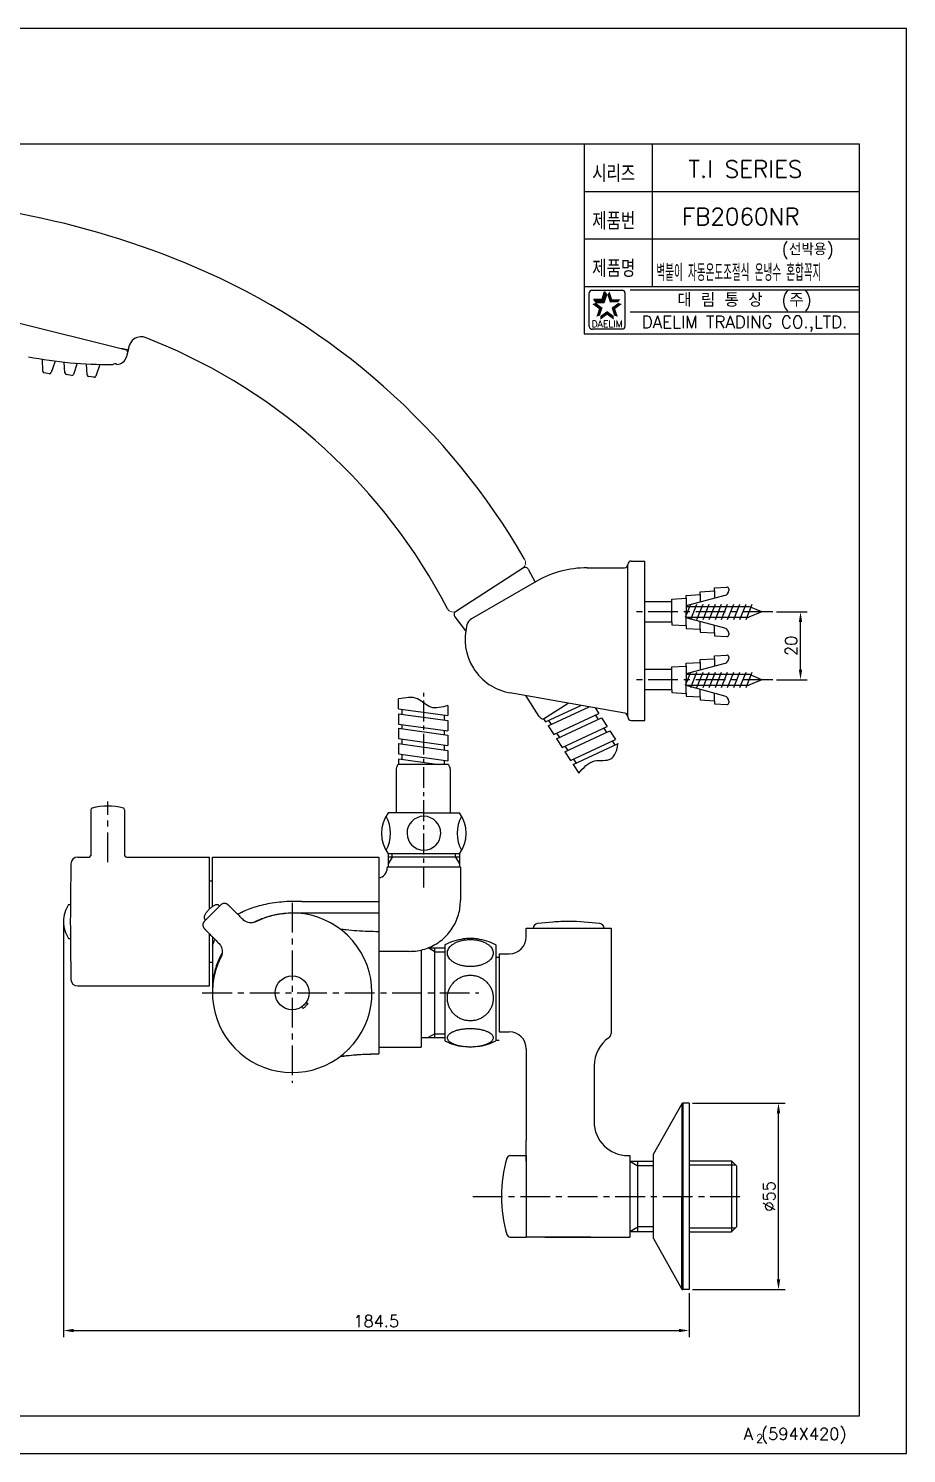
# Model space of a CAD drawing. Extents: x 0 to 594, y 0 to 420.
# Drawn here: x 335.2 to 594, y 0 to 420 of the extents above; entities that cross this region are included whole.
import ezdxf
from ezdxf.enums import TextEntityAlignment as Align

# ---------------------------------------------------------------- set-up
doc = ezdxf.new("R2010")
doc.units = 0
doc.header["$LTSCALE"] = 7
doc.header["$MEASUREMENT"] = 0
doc.linetypes.add('CENTER', pattern=[2, 1.25, -0.25, 0.25, -0.25])
doc.layers.get('0').update_dxf_attribs({"color": 2, "linetype": 'CONTINUOUS'})
doc.layers.get('DEFPOINTS').update_dxf_attribs({"linetype": 'CONTINUOUS'})
for name, color, linetype in [('CL', 1, 'CENTER'), ('D', 2, 'CONTINUOUS'), ('DWG', 7, 'CONTINUOUS')]:
    doc.layers.add(name, color=color, linetype=linetype)
doc.styles.add('GHS', font='romans', dxfattribs={"bigfont": 'ghs'})
doc.styles.add('ROMANS', font='romans')

msp = doc.modelspace()

# ---------------------------------------------------------------- linework, layer by layer
at = {"color": 4}
for p, q in [((31, 386), (580, 386)), ((580, 386), (580, 11)), ((580, 11), (31, 11))]:
    msp.add_line(p, q, dxfattribs=at)
at = {"color": 7}
for p, q in [((499, 386), (499, 330)), ((519, 386), (519, 344)), ((499, 372), (580, 372)), ((499, 358), (580, 358)), ((499, 344), (580, 344)), ((499, 330), (580, 330)), ((529.91, 86.29), (542.41, 86.29)), ((542.41, 86.29), (543.91, 84.79)), ((529.91, 65.29), (542.41, 65.29)), ((543.91, 66.79), (542.41, 65.29))]:
    msp.add_line(p, q, dxfattribs=at)
at = {"color": 2, "linetype": 'Continuous'}
for p, q in [((500.48, 332.13), (500.48, 342.13)), ((501.23, 342.88), (510.23, 342.88)), ((510.98, 342.13), (510.98, 332.13)), ((512.5, 343), (580, 343)), ((512.5, 336.5), (580, 336.5)), ((510.23, 331.38), (501.48, 331.38)), ((454.91, 147.89), (457.91, 147.89)), ((454.91, 123.69), (457.91, 123.69)), ((529.91, 85.09), (543.61, 85.09)), ((529.91, 66.49), (543.61, 66.49))]:
    msp.add_line(p, q, dxfattribs=at)
at = {"color": 2}
for p, q in [((504.24, 340.18), (504.99, 342.49)), ((504.9, 339.27), (505.65, 341.57)), ((505.65, 341.57), (504.99, 342.49)), ((501.81, 340.18), (504.24, 340.18)), ((502.48, 339.27), (501.81, 340.18)), ((502.48, 339.27), (504.9, 339.27))]:
    msp.add_line(p, q, dxfattribs=at)
at = {"color": 7, "linetype": 'Continuous'}
for p, q in [((441.23, 176.79), (441.23, 172.79)), ((462.19, 176.79), (441.23, 176.79)), ((462.19, 176.79), (462.19, 172.79)), ((389.41, 175.79), (438.41, 175.79)), ((389.41, 161.21), (389.41, 175.79)), ((438.41, 175.79), (438.41, 117.79)), ((440.91, 172.79), (440.91, 172.59)), ((462.51, 172.79), (440.91, 172.79)), ((462.19, 175.79), (441.23, 175.79)), ((462.51, 172.79), (462.51, 162.99)), ((391.27, 161.54), (391.48, 161.32)), ((391.27, 161.54), (391.3, 161.5)), ((391.48, 161.32), (391.3, 161.5)), ((387.2, 157.41), (387.17, 157.43)), ((387.38, 157.22), (387.17, 157.43)), ((387.38, 157.22), (387.2, 157.41)), ((389.41, 152.24), (389.41, 137.04)), ((447.51, 147.99), (438.41, 147.99)), ((450.91, 148.38), (450.91, 119.79)), ((452.95, 149.01), (457.91, 149.01)), ((454.91, 122.57), (454.91, 149.01)), ((457.91, 149.92), (457.91, 121.66)), ((472.91, 149.92), (472.91, 121.66)), ((416.14, 131.14), (415.67, 131.62)), ((417.56, 132.56), (417.08, 133.03)), ((450.91, 122.57), (457.91, 122.57)), ((438.41, 119.79), (450.91, 119.79)), ((472.91, 121.79), (473.91, 121.79)), ((542.41, 86.29), (542.41, 65.29)), ((543.91, 84.79), (543.91, 66.79))]:
    msp.add_line(p, q, dxfattribs=at)
msp.add_lwpolyline([(594, 0), (594, 420), (0, 420), (0, 0)], close=True)
msp.add_circle((412.91, 135.79), 5, dxfattribs=at)
at = {"color": 2, "linetype": 'Continuous'}
for centre, radius, start, end in [((501.23, 342.13), 0.75, 90, 180), ((510.23, 342.13), 0.75, 0, 90), ((501.35, 332.26), 0.884, 188.1301, 278.1301), ((510.23, 332.13), 0.75, 270, 0)]:
    msp.add_arc(centre, radius, start, end, dxfattribs=at)
at = {"color": 7, "linetype": 'Continuous'}
for centre, radius, start, end in [((437.91, 172.59), 3, 279.594, 0), ((412.91, 135.79), 23.51, 153.3974, 116.6028), ((465.41, 135.79), 16, 97.5338, 117.9532), ((465.41, 135.79), 16, 62.0473, 82.4662), ((465.41, 135.79), 16, 242.0468, 262.4662), ((465.41, 135.79), 16, 277.5338, 297.9527)]:
    msp.add_arc(centre, radius, start, end, dxfattribs=at)
for points in [[(391.27, 161.54), (391.23, 161.57), (391.04, 161.69), (390.81, 161.75), (390.55, 161.75), (390.28, 161.68), (389.97, 161.55), (389.62, 161.35), (389.25, 161.1), (388.89, 160.81), (388.54, 160.49), (388.21, 160.15), (387.89, 159.8), (387.6, 159.44), (387.35, 159.08), (387.15, 158.72), (387.02, 158.42), (386.95, 158.15), (386.95, 157.89), (387.01, 157.66), (387.14, 157.47), (387.17, 157.43)], [(391.86, 161.7), (391.08, 160.92), (390.2, 160.05), (389.43, 159.27)], [(391.3, 161.5), (391.44, 161.28)], [(395.07, 160.66), (394.97, 160.76), (394.8, 160.92), (394.65, 161.07), (394.51, 161.2), (394.39, 161.32), (394.28, 161.43), (394.19, 161.52), (394.11, 161.59), (394.04, 161.65), (393.98, 161.71), (393.91, 161.76), (393.83, 161.83), (393.71, 161.91), (393.52, 162.01), (393.3, 162.08), (393.06, 162.13), (392.8, 162.13), (392.53, 162.08), (392.26, 161.98), (392.01, 161.83), (391.86, 161.7)], [(392.01, 161.83), (391.86, 161.7)], [(393.86, 161.8), (393.83, 161.83), (393.71, 161.91), (393.52, 162.01), (393.3, 162.08), (393.06, 162.13), (392.8, 162.13), (392.53, 162.08), (392.26, 161.98), (392.01, 161.83)], [(395.07, 160.66), (394.97, 160.76), (394.8, 160.92), (394.65, 161.07), (394.51, 161.2), (394.39, 161.32), (394.28, 161.43), (394.19, 161.52), (394.11, 161.59), (394.04, 161.65), (393.98, 161.71), (393.91, 161.76), (393.86, 161.8)], [(398.42, 157.35), (397.33, 158.43), (396.16, 159.59), (395.07, 160.66)], [(415.79, 162.71), (419.34, 162.69), (423.07, 162.68), (427.1, 162.68)], [(427.1, 162.68), (430.83, 162.67), (434.6, 162.68), (438.41, 162.69)], [(447.51, 147.99), (449.3, 148.1), (451.44, 148.51), (453.51, 149.24), (455.44, 150.26), (457.21, 151.54), (458.77, 153.08), (460.09, 154.82), (461.14, 156.73), (461.91, 158.78), (462.37, 160.92), (462.51, 162.99)], [(387, 156.84), (386.89, 156.71), (386.74, 156.48), (386.64, 156.23), (386.58, 155.98), (386.57, 155.74), (386.59, 155.51), (386.65, 155.29), (386.73, 155.1), (386.82, 154.95), (386.9, 154.83), (386.96, 154.76), (387.02, 154.69), (387.08, 154.62), (387.16, 154.54), (387.25, 154.45), (387.35, 154.34), (387.47, 154.21), (387.61, 154.07), (387.76, 153.92), (387.93, 153.75), (388.04, 153.63)], [(386.89, 156.71), (386.74, 156.48), (386.64, 156.23), (386.58, 155.98), (386.57, 155.74), (386.59, 155.51), (386.65, 155.29), (386.73, 155.1), (386.82, 154.95), (386.88, 154.87)], [(386.95, 156.78), (386.89, 156.71)], [(387, 156.84), (386.95, 156.78)], [(389.43, 159.27), (388.65, 158.5), (387.78, 157.62), (387, 156.84)], [(387.42, 157.26), (387.2, 157.41)], [(402.38, 156.81), (401.8, 156.57), (401.06, 156.43), (400.31, 156.44), (399.59, 156.61), (398.92, 156.94), (398.42, 157.35)], [(438.41, 159.24), (431.11, 159.22), (424.08, 159.23), (417.31, 159.25)], [(386.88, 154.87), (386.9, 154.83), (386.96, 154.76), (387.02, 154.69), (387.08, 154.62), (387.16, 154.54), (387.25, 154.45), (387.35, 154.34), (387.47, 154.21), (387.61, 154.07), (387.76, 153.92), (387.93, 153.75), (388.04, 153.63)], [(388.04, 153.63), (389.11, 152.55), (390.27, 151.37), (391.36, 150.28)], [(465.41, 143.51), (464.26, 143.57), (463.14, 143.74), (462.09, 144.03), (461.14, 144.41), (460.32, 144.87), (459.67, 145.4), (459.17, 145.96), (458.84, 146.56), (458.67, 147.18), (458.67, 147.82), (458.84, 148.44), (459.17, 149.04), (459.67, 149.61), (460.32, 150.13), (461.14, 150.59), (462.09, 150.98), (463.14, 151.26), (464.26, 151.43), (465.41, 151.49)], [(465.41, 151.79), (464.26, 151.75), (463.31, 151.65)], [(467.51, 151.65), (466.56, 151.75), (465.41, 151.79)], [(465.41, 151.49), (466.56, 151.43), (467.68, 151.26), (468.73, 150.98), (469.68, 150.59), (470.5, 150.13), (471.16, 149.61), (471.65, 149.04), (471.98, 148.44), (472.15, 147.82), (472.15, 147.18), (471.98, 146.56), (471.65, 145.96), (471.16, 145.4), (470.5, 144.87), (469.68, 144.41), (468.73, 144.03), (467.68, 143.74), (466.56, 143.57), (465.41, 143.51)], [(391.36, 150.28), (391.76, 149.78), (392.09, 149.11), (392.26, 148.39), (392.27, 147.64), (392.13, 146.9), (391.89, 146.32)], [(391.46, 150.17), (391.48, 150.15)], [(391.48, 150.15), (391.59, 150.01)], [(391.59, 150.01), (391.63, 149.97)], [(389.41, 140.72), (389.41, 140.24), (389.41, 139.34), (389.41, 138.75)], [(389.48, 138.74), (389.47, 138.52), (389.41, 137.04)], [(389.73, 140.65), (389.63, 140.01), (389.48, 138.74)], [(465.41, 127.52), (464.26, 127.61), (463.14, 127.91), (462.09, 128.38), (461.14, 129.03), (460.32, 129.81), (459.67, 130.69), (459.17, 131.64), (458.84, 132.66), (458.67, 133.71), (458.67, 134.77), (458.84, 135.83), (459.17, 136.84), (459.67, 137.79), (460.32, 138.67), (461.14, 139.45), (462.09, 140.1), (463.14, 140.58), (464.26, 140.87), (465.41, 140.97)], [(465.41, 140.97), (466.56, 140.87), (467.68, 140.58), (468.73, 140.1), (469.68, 139.45), (470.5, 138.67), (471.16, 137.79), (471.65, 136.84), (471.98, 135.83), (472.15, 134.77), (472.15, 133.71), (471.98, 132.66), (471.65, 131.64), (471.16, 130.69), (470.5, 129.81), (469.68, 129.03), (468.73, 128.38), (467.68, 127.91), (466.56, 127.61), (465.41, 127.52)], [(417.56, 132.56), (416.86, 131.85), (416.14, 131.14)], [(463.31, 119.93), (463.14, 119.95), (462.09, 120.14), (461.14, 120.41), (460.32, 120.73), (459.67, 121.08), (459.17, 121.47), (458.84, 121.88), (458.67, 122.31), (458.67, 122.75), (458.84, 123.17), (459.17, 123.59), (459.67, 123.97), (460.32, 124.33), (461.14, 124.65), (462.09, 124.91), (463.14, 125.11), (464.26, 125.23), (465.41, 125.27)], [(465.41, 125.27), (466.56, 125.23), (467.68, 125.11), (468.73, 124.91), (469.68, 124.65), (470.5, 124.33), (471.16, 123.97), (471.65, 123.59), (471.98, 123.17), (472.15, 122.75), (472.15, 122.31), (471.98, 121.88), (471.65, 121.47), (471.16, 121.08), (470.5, 120.73), (469.68, 120.41), (468.73, 120.14), (467.68, 119.95), (467.51, 119.93)], [(429.65, 119.29), (429.92, 119.36)], [(465.41, 119.79), (464.26, 119.83), (463.31, 119.93)], [(467.51, 119.93), (466.56, 119.83), (465.41, 119.79)]]:
    msp.add_spline(points, degree=3, dxfattribs=at)
for points, knots in [([(415.79, 162.71), (414.79, 162.72), (412.8, 162.74), (409.87, 162.58), (407.06, 162.24), (404.46, 161.74), (402.08, 161.1), (399.97, 160.37), (398.25, 159.62), (397.26, 159.1), (396.87, 158.88)], [0, 0, 0, 0, 2.999178, 5.981348, 8.797691, 11.468286, 13.927262, 16.164667, 18.194335, 19.526325, 19.526325, 19.526325, 19.526325]), ([(417.31, 159.25), (416.61, 159.26), (415.15, 159.28), (412.91, 159.29), (410.61, 159.14), (408.38, 158.82), (406.29, 158.35), (404.36, 157.75), (402.83, 157.12), (401.95, 156.69), (401.66, 156.54)], [0, 0, 0, 0, 2.093364, 4.378042, 6.730309, 9.016746, 11.128778, 13.136561, 15.087376, 16.068365, 16.068365, 16.068365, 16.068365]), ([(389.41, 149.73), (389.58, 150.16), (389.81, 150.76), (390.08, 151.34), (390.16, 151.49)], [0, 0, 0, 0, 1.397018, 1.912917, 1.912917, 1.912917, 1.912917]), ([(438.41, 153.79), (437.34, 153.8), (435.19, 153.82), (431.98, 154), (429.3, 154.25), (427.68, 154.44), (427.14, 154.51)], [0, 0, 0, 0, 3.218712, 6.433445, 9.649372, 11.30478, 11.30478, 11.30478, 11.30478]), ([(392.27, 147.6), (391.94, 147.02), (391.16, 145.52), (390.27, 143.2), (389.9, 141.43), (389.73, 140.65)], [7.388716, 7.388716, 7.388716, 7.388716, 9.380059, 12.439528, 14.811295, 14.811295, 14.811295, 14.811295]), ([(427.06, 117.01), (427.76, 117.11), (429.96, 117.39), (433.75, 117.71), (436.83, 117.76), (438.41, 117.79)], [1.763906, 1.763906, 1.763906, 1.763906, 3.904234, 8.418837, 13.154459, 13.154459, 13.154459, 13.154459]), ([(427.14, 117.07), (427.68, 117.14), (429.3, 117.33), (431.98, 117.57), (435.2, 117.76), (437.34, 117.78), (438.41, 117.79)], [3.726326, 3.726326, 3.726326, 3.726326, 5.37959, 8.599383, 11.814144, 15.031262, 15.031262, 15.031262, 15.031262])]:
    msp.add_open_spline(points, degree=3, knots=knots, dxfattribs=at)
msp.add_open_spline([(389.4, 137.04), (389.41, 136.85), (389.41, 136.66), (389.41, 136.46)], degree=3, dxfattribs=at)
at = {"color": 2}
for points in [[(504.24, 340.18), (504.9, 339.27), (504.99, 342.49), (505.65, 341.57)], [(506.47, 342.49), (505.8, 341.57), (507.22, 340.18), (506.55, 339.27)], [(503.32, 337.35), (504.4, 337.7), (501.36, 338.78), (502.43, 339.13)], [(501.81, 340.18), (502.48, 339.27), (504.24, 340.18), (504.9, 339.27)], [(502.57, 335.05), (503.65, 335.4), (503.32, 337.35), (504.4, 337.7)], [(505.73, 335.6), (505.73, 336.73), (503.77, 334.18), (503.77, 335.31)], [(507.69, 334.18), (507.69, 335.31), (505.73, 335.6), (505.73, 336.73)], [(507.22, 340.18), (506.55, 339.27), (509.64, 340.18), (508.98, 339.27)], [(510.1, 338.78), (509.02, 339.13), (508.14, 337.35), (507.06, 337.7)], [(508.14, 337.35), (507.06, 337.7), (508.89, 335.05), (507.81, 335.4)]]:
    msp.add_solid(points, dxfattribs=at)
at = {"layer": 'CL'}
for p, q in [((554.63, 248.05), (513.53, 248.05)), ((554.63, 228.05), (513.53, 228.05)), ((358.51, 174.27), (358.51, 192.14)), ((412.91, 162.29), (412.91, 109.29)), ((386.41, 135.79), (467.91, 135.79)), ((466.16, 75.79), (545.72, 75.79))]:
    msp.add_line(p, q, dxfattribs=at)
at = {"layer": 'CL', "ltscale": 0.7}
msp.add_line((451.71, 166.79), (451.71, 224.2), dxfattribs=at)
at = {"layer": 'D', "ltscale": 0.7}
for p, q in [((555.63, 248.05), (564.75, 248.05)), ((562.75, 231.05), (562.75, 245.05)), ((555.63, 228.05), (564.75, 228.05)), ((442.36, 175.79), (442.36, 176.79)), ((461.06, 175.79), (461.06, 176.79)), ((442.36, 175.79), (441.23, 173.84)), ((461.06, 175.79), (462.19, 173.84)), ((345.48, 155.79), (345.48, 34.25)), ((454.91, 147.89), (452.97, 149.01)), ((454.91, 123.69), (452.97, 122.57)), ((527.8, 48.44), (527.82, 103.18)), ((528.05, 103.29), (528.06, 48.29)), ((530.91, 103.29), (558.26, 103.29)), ((556.26, 51.29), (556.26, 100.29)), ((529.91, 47.29), (529.91, 34.25)), ((530.91, 48.29), (558.26, 48.29)), ((348.48, 36.25), (526.91, 36.25))]:
    msp.add_line(p, q, dxfattribs=at)
at = {"layer": 'D', "color": 7}
msp.add_line((529.91, 103.29), (529.91, 48.29), dxfattribs=at)
at = {"layer": 'D'}
for p, q in [((512.41, 86.14), (514.75, 84.79)), ((519.41, 84.79), (514.75, 84.79)), ((512.41, 65.44), (514.75, 66.79)), ((519.41, 66.79), (514.75, 66.79))]:
    msp.add_line(p, q, dxfattribs=at)
at = {"layer": 'D', "ltscale": 0.7}
msp.add_spline([(458.78, 220.51), (453.8, 219.93), (449.82, 222.42), (444.28, 222.39)], degree=3, dxfattribs=at)
at = {"layer": 'D'}
msp.add_spline([(497.39, 200.51), (501.99, 204.12), (506.84, 204.71), (509.02, 209.22)], degree=3, dxfattribs=at)
at = {"layer": 'D', "ltscale": 0.7}
for points in [[(562.25, 245.05), (563.25, 245.05), (562.75, 248.05)], [(562.25, 231.05), (563.25, 231.05), (562.75, 228.05)], [(555.76, 100.29), (556.76, 100.29), (556.26, 103.29)], [(555.76, 51.29), (556.76, 51.29), (556.26, 48.29)], [(348.48, 36.75), (348.48, 35.75), (345.48, 36.25)], [(526.91, 36.75), (526.91, 35.75), (529.91, 36.25)]]:
    msp.add_solid(points, dxfattribs=at)
at = {"layer": 'DEFPOINTS', "color": 0, "linetype": 'ByBlock'}
msp.add_point((529.91, 103.29), dxfattribs=at)
msp.add_point((529.91, 103.29), dxfattribs=at)
at = {"layer": 'DWG'}
for p, q in [((330.55, 333.66), (364.01, 325.32)), ((372.25, 327.88), (369.84, 328.86)), ((364.51, 325.19), (362.57, 325.68)), ((364.15, 323.74), (364.03, 323.25)), ((364.51, 325.19), (364.15, 323.74)), ((364.78, 326.29), (364.51, 325.19)), ((364.51, 325.19), (364.72, 326.01)), ((339.36, 319.04), (339.25, 322.52)), ((343.05, 321.98), (341.87, 318.59)), ((345.91, 318.48), (345.73, 321.67)), ((349.55, 321.32), (348.42, 318.07)), ((352.47, 317.93), (352.29, 321.15)), ((356.19, 321), (354.99, 317.55)), ((341.3, 318.26), (339.76, 318.56)), ((347.86, 317.74), (346.32, 318.01)), ((354.44, 317.22), (352.89, 317.46)), ((499.87, 261.05), (510.83, 261.05)), ((511.83, 217.05), (511.83, 262.05)), ((512.83, 263.05), (516.83, 263.05)), ((516.83, 216.05), (516.83, 263.05)), ((484.87, 257.03), (465.8, 246.02)), ((511.01, 218.2), (477.04, 224.23)), ((485.72, 217.25), (481.75, 223.39)), ((444.28, 219.52), (444.28, 222.39)), ((444.28, 219.52), (458.78, 217.48)), ((445.28, 217.9), (445.28, 219.38)), ((458.78, 220.51), (458.78, 217.48)), ((487.03, 216.53), (494.23, 221.18)), ((487.57, 215.68), (497.97, 220.51)), ((488.38, 214.44), (500.49, 220.07)), ((502.2, 219.76), (503.3, 218.06)), ((444.28, 218.04), (444.28, 215.01)), ((444.28, 218.04), (458.78, 216)), ((444.28, 215.01), (458.78, 212.97)), ((445.28, 213.64), (445.28, 214.87)), ((457.78, 216.14), (457.78, 217.62)), ((458.78, 216), (458.78, 212.97)), ((487.03, 216.53), (487.57, 215.68)), ((488.38, 214.44), (490.02, 211.9)), ((489.31, 214.84), (488.49, 216.11)), ((490.02, 211.9), (503.3, 218.06)), ((490.84, 210.63), (504.13, 216.79)), ((492.49, 208.08), (505.77, 214.25)), ((503.21, 216.37), (502.39, 217.64)), ((504.13, 216.79), (505.77, 214.25)), ((511.83, 217.21), (511.83, 217.05)), ((512.83, 216.05), (516.83, 216.05)), ((444.28, 213.78), (444.28, 210.75)), ((444.28, 213.78), (458.78, 211.74)), ((444.28, 210.75), (458.78, 208.71)), ((445.28, 209.13), (445.28, 210.61)), ((457.78, 211.86), (457.78, 213.11)), ((458.78, 211.74), (458.78, 208.71)), ((490.84, 210.63), (492.49, 208.08)), ((491.76, 211.05), (490.94, 212.32)), ((493.29, 206.84), (506.58, 213)), ((494.94, 204.3), (508.22, 210.46)), ((505.68, 212.55), (504.86, 213.82)), ((506.58, 213), (508.22, 210.46)), ((508.13, 208.76), (507.3, 210.04)), ((444.28, 209.27), (444.28, 206.24)), ((444.28, 209.27), (458.78, 207.23)), ((444.28, 206.24), (458.78, 204.2)), ((445.28, 204.62), (445.28, 206.1)), ((457.78, 207.37), (457.78, 208.85)), ((458.78, 207.23), (458.78, 204.2)), ((493.29, 206.84), (494.94, 204.3)), ((494.23, 207.24), (493.41, 208.51)), ((495.74, 203.05), (509.02, 209.22)), ((443.59, 201.77), (443.59, 188.79)), ((444.28, 204.62), (444.28, 203.09)), ((458.78, 203.09), (444.28, 203.09)), ((444.33, 204.75), (456.16, 203.09)), ((457.78, 203.09), (457.78, 204.34)), ((459.49, 201.77), (459.49, 188.79)), ((495.74, 203.05), (497.39, 200.51)), ((496.68, 203.45), (495.86, 204.72)), ((353.51, 189.76), (353.51, 176.29)), ((363.51, 189.76), (363.51, 176.29)), ((451.71, 188.79), (441.23, 188.79)), ((451.71, 188.79), (462.04, 188.79)), ((451.71, 188.79), (462.19, 188.79)), ((349.68, 175.79), (353.01, 175.79)), ((364.01, 175.79), (388.51, 175.79)), ((388.51, 160.46), (388.51, 175.79)), ((388.51, 168.79), (389.41, 168.79)), ((346.98, 161.79), (347.52, 161.79)), ((346.98, 151.79), (347.52, 151.79)), ((347.51, 152.79), (347.51, 152.98)), ((388.51, 137.79), (388.51, 153.15)), ((481.91, 154.79), (506.91, 154.79)), ((481.91, 152.29), (481.91, 154.79)), ((506.91, 154.79), (506.91, 151.79)), ((506.91, 154.79), (506.91, 151.79)), ((506.91, 154.79), (506.91, 123.78)), ((473.91, 147.29), (473.91, 124.29)), ((473.91, 147.29), (476.91, 147.29)), ((388.51, 144.79), (389.41, 144.79)), ((472.91, 146.29), (473.91, 146.29)), ((349.68, 137.79), (388.51, 137.79)), ((472.91, 125.29), (472.91, 121.97)), ((473.91, 124.29), (476.91, 124.29)), ((481.91, 119.29), (481.91, 92.29)), ((501.91, 114.29), (501.91, 97.79)), ((519.41, 88.26), (527.82, 103.18)), ((529.91, 103.29), (528.05, 103.29)), ((481.91, 87.29), (481.91, 92.29)), ((519.41, 63.32), (519.41, 88.26)), ((477.15, 87.79), (481.91, 87.79)), ((481.91, 87.79), (481.91, 63.79)), ((481.91, 86.19), (481.91, 87.29)), ((481.91, 86.79), (481.91, 86.19)), ((511.91, 87.79), (512.41, 87.79)), ((512.41, 87.79), (512.41, 63.79)), ((512.41, 86.14), (519.41, 86.14)), ((514.75, 65.44), (514.75, 86.14)), ((477.15, 63.79), (481.91, 63.79)), ((500.91, 63.79), (481.91, 63.79)), ((487.41, 63.79), (512.41, 63.79)), ((512.41, 65.44), (519.41, 65.44)), ((519.41, 63.32), (527.8, 48.44)), ((529.91, 48.29), (528.06, 48.29))]:
    msp.add_line(p, q, dxfattribs=at)
at = {"layer": 'DWG', "color": 7}
for p, q in [((481.06, 261.02), (461.06, 248.08)), ((480.93, 260.94), (481.06, 261.02)), ((482.49, 260.66), (484.53, 256.83)), ((460.81, 246.63), (464.03, 242.46))]:
    msp.add_line(p, q, dxfattribs=at)
at = {"layer": 'DWG', "lineweight": 0}
for p, q in [((480.79, 260.85), (480.17, 260.45)), ((461.45, 248.33), (461.95, 248.66))]:
    msp.add_line(p, q, dxfattribs=at)
at = {"layer": 'DWG', "color": 2}
for p, q in [((524.84, 251.85), (529.02, 252.09)), ((529.02, 252.9), (533.21, 253.14)), ((529.02, 252.09), (529.02, 252.9)), ((540.47, 252.88), (529.02, 249.79)), ((529.02, 252.09), (529.02, 248.05)), ((533.21, 254.01), (537.39, 254.24)), ((533.21, 253.14), (533.21, 254.01)), ((533.21, 253.14), (533.21, 250.92)), ((537.39, 255.14), (541.05, 255.34)), ((537.39, 254.24), (537.39, 255.14)), ((537.39, 254.24), (537.39, 252.05)), ((541.58, 254.84), (541.58, 254.33)), ((524.84, 251.05), (516.84, 251.05)), ((524.84, 251.05), (524.84, 251.85)), ((524.84, 245.05), (524.84, 251.05)), ((528.86, 246.45), (530.41, 250.3)), ((529.02, 249.65), (547.5, 249.65)), ((529.02, 244.02), (529.02, 248.05)), ((530.41, 245.8), (532.22, 250.3)), ((532.22, 245.8), (534.03, 250.3)), ((534.03, 245.8), (535.84, 250.3)), ((535.84, 245.8), (537.65, 250.3)), ((537.65, 245.8), (539.46, 250.3)), ((539.46, 245.8), (541.27, 250.3)), ((541.27, 245.8), (543.08, 250.3)), ((543.08, 245.8), (544.89, 250.3)), ((544.89, 245.8), (546.7, 250.3)), ((546.7, 245.8), (548.51, 250.3)), ((551.37, 248.07), (547.5, 249.65)), ((551.37, 248.07), (547.52, 246.45)), ((524.84, 245.05), (516.84, 245.05)), ((524.84, 245.05), (524.84, 244.25)), ((524.84, 244.25), (529.02, 244.02)), ((529.02, 246.45), (547.5, 246.45)), ((540.47, 243.22), (529.02, 246.32)), ((529.02, 244.02), (529.02, 243.2)), ((533.21, 242.97), (533.21, 245.19)), ((537.39, 241.86), (537.39, 244.06)), ((529.02, 243.2), (533.21, 242.97)), ((533.21, 242.97), (533.21, 242.1)), ((533.21, 242.1), (537.39, 241.86)), ((537.39, 241.86), (537.39, 240.97)), ((537.39, 240.97), (541.05, 240.76)), ((541.58, 241.78), (541.58, 241.26)), ((537.39, 235.14), (541.05, 235.34)), ((524.84, 231.05), (516.84, 231.05)), ((524.84, 231.85), (529.02, 232.09)), ((524.84, 231.05), (524.84, 231.85)), ((524.84, 225.05), (524.84, 231.05)), ((529.02, 232.9), (533.21, 233.14)), ((529.02, 232.09), (529.02, 232.9)), ((540.47, 232.88), (529.02, 229.79)), ((529.02, 232.09), (529.02, 228.05)), ((533.21, 234.01), (537.39, 234.24)), ((533.21, 233.14), (533.21, 234.01)), ((533.21, 233.14), (533.21, 230.92)), ((537.39, 234.24), (537.39, 235.14)), ((537.39, 234.24), (537.39, 232.05)), ((541.58, 234.84), (541.58, 234.33)), ((528.86, 226.45), (530.41, 230.3)), ((529.02, 229.65), (547.5, 229.65)), ((529.02, 224.02), (529.02, 228.05)), ((530.41, 225.8), (532.22, 230.3)), ((532.22, 225.8), (534.03, 230.3)), ((534.03, 225.8), (535.84, 230.3)), ((535.84, 225.8), (537.65, 230.3)), ((537.65, 225.8), (539.46, 230.3)), ((539.46, 225.8), (541.27, 230.3)), ((541.27, 225.8), (543.08, 230.3)), ((543.08, 225.8), (544.89, 230.3)), ((544.89, 225.8), (546.7, 230.3)), ((546.7, 225.8), (548.51, 230.3)), ((551.37, 228.07), (547.5, 229.65)), ((551.37, 228.07), (547.52, 226.45)), ((524.84, 225.05), (516.84, 225.05)), ((524.84, 225.05), (524.84, 224.25)), ((524.84, 224.25), (529.02, 224.02)), ((529.02, 226.45), (547.5, 226.45)), ((540.47, 223.22), (529.02, 226.32)), ((529.02, 224.02), (529.02, 223.2)), ((529.02, 223.2), (533.21, 222.97)), ((533.21, 222.97), (533.21, 225.19)), ((533.21, 222.97), (533.21, 222.1)), ((537.39, 221.86), (537.39, 224.06)), ((533.21, 222.1), (537.39, 221.86)), ((537.39, 221.86), (537.39, 220.97)), ((537.39, 220.97), (541.05, 220.76)), ((541.58, 221.78), (541.58, 221.26))]:
    msp.add_line(p, q, dxfattribs=at)
at = {"layer": 'DWG'}
for points in [[(365.76, 328.02), (365.33, 327.5), (365, 326.92), (364.78, 326.29)], [(367.17, 328.92), (366.66, 328.69), (366.18, 328.39), (365.76, 328.02)], [(369.84, 328.86), (368.96, 329.1), (368.05, 329.12), (367.17, 328.92)]]:
    msp.add_lwpolyline(points, dxfattribs=at)
for centre, radius, start, end in [((286.2, 119.7), 250, 66.9173, 79.2876), ((304.04, 161.28), 204.75, 29.9658, 66.9494), ((308.53, 171.35), 169, 27.3353, 67.8503), ((363.9, 324.83), 0.5, 346, 76), ((359.13, 448.3), 127.34, 259.1519, 270.2962), ((359.85, 321.66), 0.7, 265.5305, 304.8436), ((360.65, 320.51), 0.7, 41.5333, 124.8436), ((361.12, 323.98), 3, 270.914, 346), ((339.86, 319.05), 0.5, 181.7016, 259), ((341.39, 318.75), 0.5, 259, 340.7867), ((346.41, 318.51), 0.5, 183.2326, 260), ((347.95, 318.23), 0.5, 260, 340.8478), ((352.97, 317.96), 0.5, 183.2326, 261), ((354.52, 317.71), 0.5, 261, 340.8478), ((499.87, 231.05), 30, 90.0016, 120), ((510.83, 262.05), 1, 270, 0), ((512.83, 262.05), 1, 90, 180), ((479.84, 239.98), 16, 164.6775, 259.9291), ((467.3, 243.42), 3, 120, 164.6775), ((487.01, 218.03), 1.5, 211.1676, 270.7), ((510.83, 217.21), 1, 0, 79.9291), ((512.83, 217.05), 1, 180, 270), ((445.08, 201.82), 1.5, 122.2, 181.7324), ((457.98, 201.82), 1.5, 358.2676, 57.8), ((354.01, 189.76), 0.5, 103.3424, 180), ((358.51, 170.79), 20, 76.6576, 103.3424), ((363.01, 189.76), 0.5, 0, 76.6576), ((449.23, 182.79), 10, 143.1301, 216.8699), ((431.91, 182.79), 10, 330, 30), ((451.77, 182.81), 5.02, 91.3434, 269.3641), ((451.66, 182.81), 5.02, 270.6359, 88.6566), ((471.51, 182.79), 10, 150, 210), ((454.19, 182.79), 10, 323.1301, 36.8699), ((1147.5, 156.74), 800, 178.77569, 179.99638), ((349.68, 173.79), 2, 90, 178.7757), ((353.01, 176.29), 0.5, 270, 0), ((364.01, 176.29), 0.5, 180, 270), ((354.56, 156.79), 9.08, 146.6015, 180), ((354.56, 156.79), 9.08, 180, 213.3985), ((1147.5, 156.84), 800, 180.00362, 181.22431), ((485.41, 154.7), 1.5, 97.5497, 176.4142), ((494.41, 86.79), 70, 90, 97.5497), ((494.41, 86.79), 70, 90, 93.828), ((494.41, 86.79), 70, 82.4503, 90), ((503.41, 154.7), 1.5, 3.5858, 82.4503), ((476.91, 152.29), 5, 270, 0), ((349.68, 139.79), 2, 181.2243, 270), ((476.91, 119.29), 5, 0, 90), ((511.91, 114.29), 10, 124.4173, 180), ((505.41, 123.78), 1.5, 304.4173, 0), ((528.05, 102.99), 0.3, 90, 141.009), ((511.91, 97.79), 10, 180, 270), ((514.57, 75.79), 40, 163.6173, 196.3827), ((477.15, 86.79), 1, 90, 163.6173), ((477.15, 64.79), 1, 196.3827, 270), ((528.06, 48.59), 0.3, 209.4051, 270)]:
    msp.add_arc(centre, radius, start, end, dxfattribs=at)
at = {"layer": 'DWG', "lineweight": 0}
for centre, start, end in [((479.7, 262.53), 302.9, 30.6437), ((460.36, 250.01), 211.9297, 302.9)]:
    msp.add_arc(centre, 2, start, end, dxfattribs=at)
at = {"layer": 'DWG', "color": 7}
for centre, start, end in [((481.61, 260.18), 28.1364, 122.9), ((461.6, 247.24), 122.9, 217.6636)]:
    msp.add_arc(centre, 1, start, end, dxfattribs=at)
at = {"layer": 'DWG', "color": 2}
for centre, radius, start, end in [((540.08, 254.33), 1.5, 285.1204, 0), ((541.08, 254.84), 0.5, 0, 93.2249), ((540.08, 241.78), 1.5, 0, 74.8796), ((541.08, 241.26), 0.5, 266.7751, 0), ((541.08, 234.84), 0.5, 0, 93.2249), ((540.08, 234.33), 1.5, 285.1204, 0), ((540.08, 221.78), 1.5, 0, 74.8796), ((541.08, 221.26), 0.5, 266.7751, 0)]:
    msp.add_arc(centre, radius, start, end, dxfattribs=at)

# ---------------------------------------------------------------- texts
at = {"color": 7, "style": 'GHS'}
for s, p in [('T.I SERIES', (546.51, 378.58)), ('FB2060NR', (545.19, 364.58))]:
    msp.add_text(s, height=5, dxfattribs=at).set_placement(p, align=Align.MIDDLE)
at = {"style": 'GHS'}
msp.add_text('(선박용)', height=3.5, dxfattribs=at).set_placement((557.2, 353.18))
at = {"style": 'GHS', "width": 0.45}
msp.add_text('벽붙이 자동온도조절식 온냉수 혼합꼭지', height=5, dxfattribs=at).set_placement((520.29, 345.56))
at = {"color": 7, "linetype": 'Continuous'}
for s, height, style, p in [('대 림 통 상  (주)', 4, 'GHS', (546.26, 339.7)), ('DAELIM TRADING CO.,LTD.', 3.6, 'ROMANS', (546.26, 332.93))]:
    msp.add_text(s, height=height, dxfattribs=dict(at, style=style)).set_placement(p, align=Align.MIDDLE)
at = {"color": 2, "linetype": 'Continuous', "style": 'ROMANS'}
msp.add_text('DAELIM', height=2, dxfattribs=at).set_placement((505.73, 331.93), align=Align.CENTER)
at = {"color": 7, "style": 'GHS'}
for s, height, p in [('A (594X420)', 3.5, (546.01, 4.03)), ('2', 2.5, (549.67, 3.19))]:
    msp.add_text(s, height=height, dxfattribs=at).set_placement(p)
at = {"layer": 'D', "style": 'GHS', "width": 0.8}
for s, p in [('시리즈', (501.34, 374.73)), ('제품번', (501.34, 360.73)), ('제품명', (501.34, 346.73))]:
    msp.add_text(s, height=5, dxfattribs=at).set_placement(p)
at = {"layer": 'D', "ltscale": 0.7, "char_height": 3.5, "attachment_point": 5, "rotation": 90, "style": 'GHS'}
for s, insert in [('\\A1;20', (560, 238.05)), ('%%c55', (553.51, 75.79))]:
    msp.add_mtext(s, dxfattribs=dict(at, insert=insert))
at = {"layer": 'D', "ltscale": 0.7, "insert": (437.69, 39), "char_height": 3.5, "attachment_point": 5, "style": 'GHS'}
msp.add_mtext('\\A1;184.5', dxfattribs=at)

doc.saveas('drawing.dxf')
